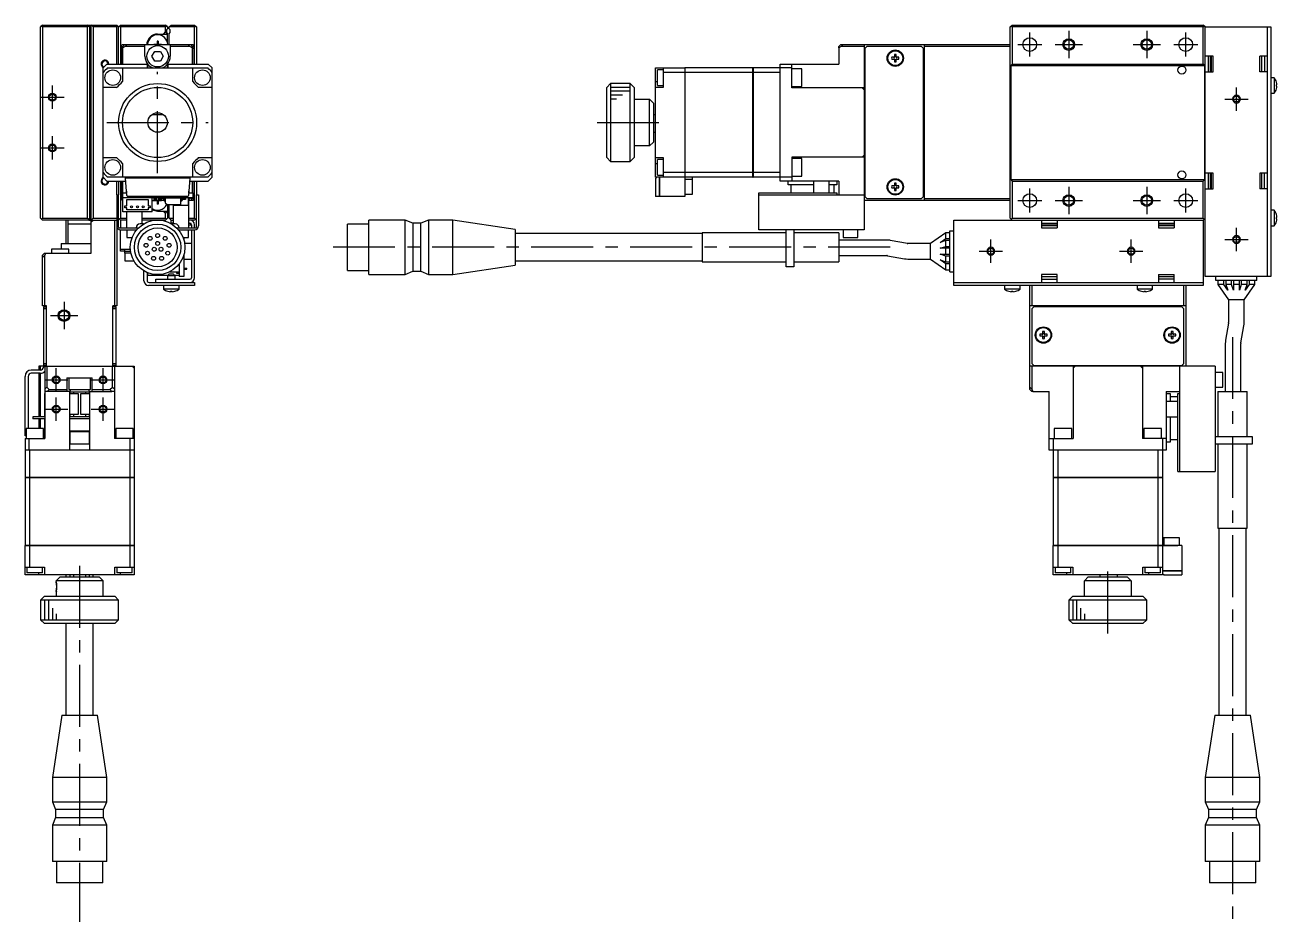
# Model space of a CAD drawing. Extents: x -1 to 678, y -8 to 381.
# Drawn here: x 357.1 to 678.2, y 72.8 to 302.8 of the extents above; entities that cross this region are included whole.
import ezdxf

# ---------------------------------------------------------------- set-up
doc = ezdxf.new("R2010")
doc.units = 0
doc.header["$LTSCALE"] = 0.5
doc.linetypes.add('CENTER', pattern=[50.8, 31.75, -6.35, 6.35, -6.35])
for name, color, linetype in [('MSM_CENTER', 1, 'CENTER'), ('MSM_CONTINUOUS', 7, 'CONTINUOUS'), ('MSM_NARROW', 5, 'CONTINUOUS')]:
    doc.layers.add(name, color=color, linetype=linetype)

msp = doc.modelspace()

# ---------------------------------------------------------------- linework, layer by layer
at = {"layer": 'MSM_CENTER'}
for p, q in [((614.82, 294.73), (614.82, 300.93)), ((624.82, 301.33), (624.82, 294.33)), ((644.82, 301.33), (644.82, 294.33)), ((654.82, 294.73), (654.82, 300.93)), ((611.72, 297.83), (617.92, 297.83)), ((621.32, 297.83), (628.32, 297.83)), ((641.32, 297.83), (648.32, 297.83)), ((651.72, 297.83), (657.92, 297.83)), ((391.13, 264.83), (391.13, 290.83)), ((364.13, 281.33), (364.13, 287.33)), ((667.82, 280.83), (667.82, 286.83)), ((361.13, 284.33), (367.13, 284.33)), ((664.82, 283.83), (670.82, 283.83)), ((378.13, 277.83), (404.13, 277.83)), ((503.82, 277.83), (521.82, 277.83)), ((364.13, 268.33), (364.13, 274.33)), ((361.13, 271.33), (367.13, 271.33)), ((614.82, 254.73), (614.82, 260.93)), ((624.82, 261.33), (624.82, 254.33)), ((644.82, 261.33), (644.82, 254.33)), ((654.82, 254.73), (654.82, 260.93)), ((611.72, 257.83), (617.92, 257.83)), ((621.32, 257.83), (628.32, 257.83)), ((641.32, 257.83), (648.32, 257.83)), ((651.72, 257.83), (657.92, 257.83)), ((667.82, 244.83), (667.82, 250.83)), ((604.82, 241.83), (604.82, 247.83)), ((640.82, 241.83), (640.82, 247.83)), ((664.82, 247.83), (670.82, 247.83)), ((579.01, 245.83), (434.01, 245.83)), ((601.82, 244.83), (607.82, 244.83)), ((637.82, 244.83), (643.82, 244.83)), ((367.13, 231.83), (367.13, 224.83)), ((363.63, 228.33), (370.63, 228.33)), ((666.82, 222.83), (666.82, 72.83)), ((365.13, 208.83), (365.13, 214.83)), ((377.13, 208.83), (377.13, 214.83)), ((362.13, 211.83), (368.13, 211.83)), ((374.13, 211.83), (380.13, 211.83)), ((365.13, 201.33), (365.13, 207.33)), ((377.13, 201.33), (377.13, 207.33)), ((362.13, 204.33), (368.13, 204.33)), ((374.13, 204.33), (380.13, 204.33)), ((371.13, 164.15), (371.13, 72.83)), ((634.82, 146.83), (634.82, 164.83))]:
    msp.add_line(p, q, dxfattribs=at)
at = {"layer": 'MSM_CONTINUOUS'}
for p, q in [((361.63, 302.83), (361.13, 302.33)), ((361.13, 253.33), (361.13, 302.33)), ((361.38, 302.58), (361.63, 302.33)), ((361.63, 302.83), (373.13, 302.83)), ((361.63, 302.33), (361.63, 253.33)), ((373.13, 302.33), (361.63, 302.33)), ((373.63, 302.33), (373.13, 302.83)), ((373.13, 302.33), (373.38, 302.58)), ((373.13, 253.33), (373.13, 302.33)), ((373.23, 302.73), (373.43, 302.73)), ((373.33, 302.73), (373.43, 302.83)), ((373.43, 302.83), (380.63, 302.83)), ((373.63, 302.33), (373.63, 253.33)), ((373.73, 301.73), (373.73, 302.43)), ((373.93, 302.83), (373.93, 301.43)), ((374.63, 302.33), (374.13, 302.83)), ((374.13, 244.33), (374.13, 302.83)), ((380.63, 302.33), (374.63, 302.33)), ((374.63, 302.33), (374.63, 253.33)), ((381.13, 302.33), (380.63, 302.83)), ((380.88, 302.58), (380.63, 302.33)), ((380.63, 292.83), (380.63, 302.33)), ((381.13, 302.33), (381.63, 302.83)), ((381.13, 292.83), (381.13, 302.33)), ((381.38, 302.58), (381.63, 302.33)), ((381.63, 302.83), (393.13, 302.83)), ((393.13, 302.33), (381.63, 302.33)), ((381.63, 302.33), (381.63, 292.83)), ((393.63, 302.33), (393.13, 302.83)), ((393.13, 302.33), (393.38, 302.58)), ((393.13, 301.13), (393.13, 302.33)), ((393.63, 302.33), (393.63, 301.89)), ((394.13, 302.33), (394.63, 302.83)), ((394.13, 301.89), (394.13, 302.33)), ((400.63, 302.33), (394.13, 302.33)), ((394.63, 302.83), (400.63, 302.83)), ((400.63, 302.83), (401.13, 302.33)), ((400.63, 302.33), (400.88, 302.58)), ((400.63, 292.83), (400.63, 302.33)), ((401.13, 302.33), (401.13, 292.83)), ((609.82, 302.33), (610.32, 302.83)), ((609.82, 253.33), (609.82, 302.33)), ((610.07, 302.58), (610.32, 302.33)), ((610.32, 302.83), (659.32, 302.83)), ((610.32, 302.33), (610.32, 292.83)), ((659.32, 302.33), (610.32, 302.33)), ((659.82, 302.33), (659.32, 302.83)), ((659.32, 302.33), (659.57, 302.58)), ((659.32, 292.83), (659.32, 302.33)), ((659.82, 238.33), (659.82, 302.33)), ((659.82, 302.33), (676.62, 302.33)), ((675.82, 238.33), (675.82, 302.33)), ((676.62, 302.33), (676.62, 238.33)), ((373.63, 301.43), (373.93, 301.43)), ((391.27, 298.73), (390.98, 298.73)), ((390.98, 298.73), (390.98, 297.93)), ((391.13, 300.53), (393.63, 300.53)), ((391.27, 298.73), (391.27, 297.93)), ((393.13, 301.13), (392.53, 300.53)), ((393.55, 300.53), (393.13, 301.13)), ((393.63, 298.44), (393.63, 300.57)), ((394.13, 297.83), (394.13, 300.57)), ((373.63, 298.33), (373.74, 298.33)), ((373.74, 257.33), (373.74, 298.33)), ((382.13, 297.83), (381.63, 297.33)), ((381.83, 292.83), (381.83, 297.33)), ((381.83, 297.33), (382.23, 297.33)), ((382.23, 296.83), (381.83, 296.83)), ((382.13, 297.83), (400.13, 297.83)), ((382.23, 297.33), (382.73, 297.83)), ((382.84, 297.33), (382.23, 297.02)), ((382.23, 292.83), (382.23, 297.33)), ((382.63, 297.73), (382.63, 297.83)), ((383.34, 297.83), (382.84, 297.33)), ((387.88, 297.33), (382.84, 297.33)), ((387.88, 294.83), (387.88, 297.83)), ((389.68, 294.83), (390.41, 296.08)), ((390.13, 297.83), (390.13, 297.87)), ((390.92, 297.87), (390.13, 297.87)), ((390.41, 296.08), (391.85, 296.08)), ((390.66, 297.87), (390.66, 297.83)), ((391.27, 298.2), (390.98, 298.2)), ((392.13, 297.87), (391.33, 297.87)), ((391.6, 297.87), (391.59, 297.83)), ((391.85, 296.08), (392.57, 294.83)), ((392.13, 297.83), (392.13, 297.87)), ((394.38, 297.83), (394.38, 294.83)), ((399.41, 297.33), (394.38, 297.33)), ((399.41, 297.33), (398.91, 297.83)), ((400.03, 297.02), (399.41, 297.33)), ((399.53, 297.83), (400.03, 297.33)), ((399.63, 297.73), (399.63, 297.83)), ((400.03, 297.33), (400.43, 297.33)), ((400.03, 297.33), (400.03, 292.83)), ((400.43, 296.83), (400.03, 296.83)), ((400.63, 297.33), (400.13, 297.83)), ((400.43, 297.33), (400.43, 292.83)), ((565.82, 297.33), (566.32, 297.83)), ((566.43, 297.33), (565.82, 297.02)), ((565.82, 297.02), (565.82, 297.33)), ((565.82, 297.02), (565.82, 292.83)), ((566.32, 297.83), (609.82, 297.83)), ((566.93, 297.83), (566.43, 297.33)), ((572.32, 297.33), (566.43, 297.33)), ((572.32, 297.83), (572.32, 250.33)), ((573.02, 297.33), (572.52, 296.83)), ((572.52, 296.83), (572.52, 258.83)), ((587.02, 297.33), (573.02, 297.33)), ((587.52, 296.83), (587.02, 297.33)), ((587.52, 258.83), (587.52, 296.83)), ((587.82, 257.83), (587.82, 297.83)), ((609.82, 297.33), (587.82, 297.33)), ((378.13, 292.83), (377.13, 291.83)), ((378.13, 292.83), (388.53, 292.83)), ((388.53, 291.83), (388.53, 292.83)), ((388.64, 291.83), (388.64, 292.74)), ((390.41, 293.58), (389.68, 294.83)), ((391.85, 293.58), (390.41, 293.58)), ((392.57, 294.83), (391.85, 293.58)), ((393.62, 292.74), (393.62, 291.83)), ((393.73, 292.83), (404.13, 292.83)), ((393.73, 292.83), (393.73, 291.83)), ((405.13, 291.83), (404.13, 292.83)), ((550.82, 262.83), (550.82, 292.83)), ((550.82, 292.83), (565.82, 292.83)), ((553.82, 286.73), (553.82, 292.83)), ((580.08, 294.57), (579.4, 294.57)), ((579.4, 294.09), (580.08, 294.09)), ((580.08, 295.25), (580.08, 294.57)), ((580.08, 294.09), (580.08, 293.41)), ((580.56, 294.57), (580.56, 295.25)), ((581.24, 294.57), (580.56, 294.57)), ((580.56, 294.09), (581.24, 294.09)), ((580.56, 293.41), (580.56, 294.09)), ((610.32, 292.83), (609.97, 292.48)), ((609.97, 292.48), (609.97, 263.18)), ((609.97, 292.48), (659.67, 292.48)), ((610.32, 292.83), (659.32, 292.83)), ((659.67, 292.48), (659.32, 292.83)), ((659.67, 263.18), (659.67, 292.48)), ((661.82, 294.83), (659.82, 294.83)), ((660.62, 290.83), (660.62, 294.83)), ((661.12, 294.83), (661.12, 290.83)), ((661.32, 294.83), (661.32, 290.83)), ((661.82, 290.83), (661.82, 294.83)), ((673.82, 290.83), (673.82, 294.83)), ((675.82, 294.83), (673.82, 294.83)), ((674.32, 290.83), (674.32, 294.83)), ((675.02, 294.83), (675.02, 290.83)), ((377.13, 263.83), (377.13, 291.83)), ((378.28, 291.83), (403.97, 291.83)), ((382.13, 291.83), (382.13, 288.33)), ((400.13, 288.33), (400.13, 291.83)), ((405.13, 263.83), (405.13, 291.83)), ((518.82, 263.83), (518.82, 291.83)), ((518.82, 291.83), (526.32, 291.83)), ((520.82, 291.33), (519.32, 291.33)), ((519.32, 287.33), (519.32, 291.33)), ((520.82, 291.83), (520.82, 286.83)), ((526.32, 290.67), (520.82, 290.67)), ((526.32, 291.83), (526.32, 258.83)), ((526.32, 291.82), (526.33, 291.82)), ((526.32, 290.67), (526.33, 290.67)), ((543.82, 291.83), (526.33, 291.83)), ((526.33, 291.83), (526.33, 259.83)), ((543.82, 290.67), (526.33, 290.67)), ((543.82, 263.83), (543.82, 291.83)), ((543.82, 291.82), (543.83, 291.82)), ((543.82, 290.67), (543.83, 290.67)), ((543.83, 291.83), (543.83, 263.83)), ((553.82, 291.83), (543.83, 291.83)), ((550.82, 290.67), (543.83, 290.67)), ((556.32, 291.58), (553.82, 291.58)), ((556.32, 287.08), (556.32, 291.58)), ((572.52, 292.08), (572.32, 292.08)), ((587.82, 292.08), (587.52, 292.08)), ((587.82, 291.58), (587.52, 291.58)), ((659.82, 290.83), (661.82, 290.83)), ((675.82, 290.83), (673.82, 290.83)), ((677.52, 289.33), (676.62, 289.33)), ((677.52, 289.33), (677.52, 285.33)), ((380.63, 286.83), (377.13, 286.83)), ((405.13, 286.83), (401.63, 286.83)), ((507.32, 287.83), (506.32, 286.83)), ((506.32, 268.83), (506.32, 286.83)), ((507.32, 287.83), (507.32, 267.83)), ((512.32, 287.83), (507.32, 287.83)), ((512.32, 267.83), (512.32, 287.83)), ((513.32, 286.83), (512.32, 287.83)), ((513.32, 286.83), (513.32, 268.83)), ((518.82, 288.33), (519.32, 288.33)), ((520.82, 286.83), (518.82, 286.83)), ((519.32, 287.33), (520.82, 287.33)), ((553.82, 287.08), (556.32, 287.08)), ((572.32, 286.73), (553.82, 286.73)), ((571.82, 286.73), (572.32, 286.23)), ((572.52, 287.83), (572.32, 287.83)), ((572.52, 286.83), (572.32, 286.83)), ((587.52, 286.08), (587.82, 286.08)), ((678.09, 288.21), (678.09, 288.22)), ((678.09, 287.51), (678.21, 287.51)), ((678.09, 287.15), (678.09, 287.51)), ((678.21, 287.15), (678.09, 287.15)), ((678.09, 286.44), (678.09, 286.44)), ((513.32, 283.83), (517.32, 283.83)), ((517.32, 271.83), (517.32, 283.83)), ((518.32, 282.83), (517.32, 283.83)), ((518.32, 282.83), (518.32, 272.83)), ((572.52, 285.33), (572.32, 285.33)), ((587.62, 282.83), (587.52, 282.83)), ((587.62, 272.83), (587.62, 282.83)), ((587.82, 282.63), (587.62, 282.83)), ((676.62, 285.33), (677.52, 285.33)), ((392.63, 279.83), (389.63, 279.83)), ((518.82, 279.83), (518.32, 279.83)), ((518.32, 275.33), (518.82, 275.33)), ((587.62, 272.83), (587.82, 273.03)), ((517.32, 271.83), (513.32, 271.83)), ((517.32, 271.83), (518.32, 272.83)), ((572.32, 270.33), (572.52, 270.33)), ((587.52, 272.83), (587.62, 272.83)), ((377.13, 268.83), (380.63, 268.83)), ((382.13, 267.33), (382.13, 263.83)), ((400.13, 263.83), (400.13, 267.33)), ((401.63, 268.83), (405.13, 268.83)), ((506.32, 268.83), (507.32, 267.83)), ((507.32, 267.83), (512.32, 267.83)), ((512.32, 267.83), (513.32, 268.83)), ((518.82, 268.83), (520.82, 268.83)), ((518.82, 267.33), (519.32, 267.33)), ((520.82, 268.33), (519.32, 268.33)), ((519.32, 264.33), (519.32, 268.33)), ((520.82, 268.83), (520.82, 263.83)), ((553.82, 268.93), (553.82, 262.83)), ((572.32, 268.93), (553.82, 268.93)), ((556.32, 268.58), (553.82, 268.58)), ((556.32, 264.08), (556.32, 268.58)), ((572.32, 269.43), (571.82, 268.93)), ((572.52, 268.83), (572.32, 268.83)), ((572.32, 267.83), (572.52, 267.83)), ((587.82, 269.58), (587.52, 269.58)), ((377.13, 263.83), (378.13, 262.83)), ((403.97, 263.83), (378.28, 263.83)), ((382.9, 263.53), (382.88, 263.83)), ((383.21, 259.11), (382.9, 263.53)), ((399.36, 263.53), (382.9, 263.53)), ((399.36, 263.53), (399.05, 259.11)), ((399.38, 263.83), (399.36, 263.53)), ((404.13, 262.83), (405.13, 263.83)), ((526.32, 263.83), (518.82, 263.83)), ((519.02, 263.53), (518.82, 263.53)), ((518.82, 263.53), (518.82, 258.83)), ((519.02, 263.83), (519.02, 263.53)), ((519.32, 264.33), (520.82, 264.33)), ((519.82, 258.83), (519.82, 263.83)), ((519.83, 263.83), (519.83, 258.83)), ((526.32, 264.98), (520.82, 264.98)), ((526.32, 264.99), (526.33, 264.99)), ((526.32, 263.84), (526.33, 263.84)), ((543.82, 264.98), (526.33, 264.98)), ((543.82, 263.83), (526.33, 263.83)), ((526.33, 263.33), (528.32, 263.33)), ((528.32, 259.43), (528.32, 263.83)), ((543.82, 264.99), (543.83, 264.99)), ((543.82, 263.84), (543.83, 263.84)), ((550.82, 264.98), (543.83, 264.98)), ((553.82, 263.83), (543.83, 263.83)), ((553.82, 264.08), (556.32, 264.08)), ((572.32, 263.58), (572.52, 263.58)), ((587.52, 264.08), (587.82, 264.08)), ((587.52, 263.58), (587.82, 263.58)), ((661.82, 264.83), (659.82, 264.83)), ((660.62, 260.83), (660.62, 264.83)), ((661.12, 264.83), (661.12, 260.83)), ((661.32, 264.83), (661.32, 260.83)), ((661.82, 260.83), (661.82, 264.83)), ((675.82, 264.83), (673.82, 264.83)), ((673.82, 264.83), (673.82, 260.83)), ((674.32, 260.83), (674.32, 264.83)), ((675.02, 260.83), (675.02, 264.83)), ((378.13, 262.83), (382.95, 262.83)), ((380.63, 259.33), (380.63, 262.83)), ((381.13, 262.83), (381.13, 259.33)), ((381.63, 262.83), (381.63, 253.33)), ((381.83, 258.33), (381.83, 262.83)), ((382.23, 259.83), (382.23, 262.83)), ((383.13, 260.25), (383.13, 259.83)), ((399.13, 259.83), (399.13, 260.25)), ((399.31, 262.83), (404.13, 262.83)), ((400.03, 262.83), (400.03, 259.83)), ((400.43, 262.83), (400.43, 258.33)), ((400.63, 253.33), (400.63, 262.83)), ((401.13, 262.83), (401.13, 259.33)), ((565.82, 262.83), (550.82, 262.83)), ((552.82, 261.83), (552.82, 262.83)), ((559.32, 261.83), (552.82, 261.83)), ((553.57, 261.83), (553.57, 259.83)), ((559.32, 262.83), (559.32, 259.83)), ((563.32, 259.83), (563.32, 262.83)), ((565.32, 261.83), (563.32, 261.83)), ((564.57, 261.83), (564.57, 259.83)), ((565.32, 262.83), (565.32, 261.83)), ((565.82, 262.83), (565.82, 259.33)), ((580.08, 261.57), (579.4, 261.57)), ((579.4, 261.09), (580.08, 261.09)), ((580.08, 262.25), (580.08, 261.57)), ((580.08, 261.09), (580.08, 260.41)), ((580.56, 261.57), (580.56, 262.25)), ((581.24, 261.57), (580.56, 261.57)), ((580.56, 260.41), (580.56, 261.09)), ((580.56, 261.09), (581.24, 261.09)), ((609.97, 263.18), (610.32, 262.83)), ((609.97, 263.18), (659.67, 263.18)), ((610.32, 262.83), (610.32, 253.33)), ((610.32, 262.83), (659.32, 262.83)), ((659.32, 262.83), (659.67, 263.18)), ((659.32, 253.33), (659.32, 262.83)), ((659.82, 260.83), (661.82, 260.83)), ((675.82, 260.83), (673.82, 260.83)), ((373.63, 257.33), (373.74, 257.33)), ((380.63, 259.33), (380.63, 251.33)), ((380.63, 259.33), (381.13, 259.33)), ((381.13, 251.03), (381.13, 259.33)), ((381.63, 258.33), (382.13, 257.83)), ((381.83, 258.83), (382.13, 258.83)), ((382.2, 258.33), (381.83, 258.33)), ((382.13, 259.83), (382.13, 258.63)), ((382.13, 259.83), (383.16, 259.83)), ((382.13, 258.63), (400.13, 258.63)), ((382.13, 257.83), (382.2, 257.83)), ((382.2, 254.93), (382.2, 258.63)), ((383.2, 258.13), (388.7, 258.13)), ((383.2, 256.48), (383.2, 258.13)), ((398.75, 258.83), (383.51, 258.83)), ((388.7, 258.13), (388.7, 256.48)), ((389.7, 254.93), (389.7, 258.63)), ((389.7, 257.83), (390.13, 257.83)), ((390.13, 258.63), (390.13, 257.83)), ((390.88, 258.2), (390.13, 258.2)), ((390.88, 258.08), (390.13, 258.08)), ((392.72, 257.83), (390.13, 257.83)), ((390.13, 257.78), (390.13, 257.83)), ((390.92, 257.78), (390.13, 257.78)), ((390.66, 257.83), (390.66, 257.78)), ((390.88, 258.63), (390.88, 257.83)), ((390.98, 257.72), (390.98, 256.93)), ((390.98, 257.46), (391.27, 257.46)), ((391.27, 256.93), (390.98, 256.93)), ((391.27, 257.72), (391.27, 256.93)), ((392.13, 257.78), (391.33, 257.78)), ((391.38, 258.63), (391.38, 257.83)), ((392.13, 258.2), (391.38, 258.2)), ((392.13, 258.08), (391.38, 258.08)), ((391.59, 257.83), (391.6, 257.78)), ((392.08, 258.4), (392.08, 258.63)), ((392.08, 258.4), (392.59, 258.4)), ((392.13, 258.4), (392.13, 257.83)), ((392.13, 257.78), (392.13, 257.83)), ((392.33, 258.4), (392.33, 258.63)), ((392.4, 258.4), (392.4, 258.63)), ((392.63, 258.63), (392.63, 258.63)), ((392.63, 258.39), (392.63, 257.83)), ((392.69, 258.2), (392.63, 258.2)), ((392.69, 258.08), (392.63, 258.08)), ((392.69, 258.3), (392.69, 257.97)), ((392.92, 257.97), (392.92, 258.3)), ((393.13, 258.2), (392.92, 258.2)), ((393.13, 258.08), (392.92, 258.08)), ((393.02, 257.87), (393.13, 257.87)), ((393.02, 257.64), (393.13, 257.64)), ((393.13, 257.17), (393.13, 258.43)), ((393.48, 256.78), (393.16, 257.1)), ((393.23, 258.53), (396.93, 258.53)), ((393.81, 258.63), (393.81, 258.53)), ((394.38, 258.63), (394.38, 258.53)), ((395.23, 258.63), (395.23, 258.53)), ((395.35, 258.63), (395.35, 258.53)), ((397.03, 258.43), (397.03, 256.85)), ((397.24, 258.08), (397.03, 258.08)), ((397.03, 257.87), (397.14, 257.87)), ((397.03, 257.64), (397.14, 257.64)), ((397.24, 257.97), (397.24, 258.3)), ((397.35, 258.63), (397.35, 258.54)), ((397.47, 258.3), (397.47, 257.97)), ((398.3, 258.08), (397.47, 258.08)), ((397.57, 258.4), (398.08, 258.4)), ((397.76, 258.63), (397.76, 258.4)), ((397.83, 258.63), (397.83, 258.4)), ((398.08, 258.63), (398.08, 258.4)), ((398.3, 258.63), (398.3, 258.08)), ((399.03, 256.63), (399.03, 258.63)), ((399.03, 258.33), (399.41, 258.33)), ((399.03, 257.94), (399.41, 258.33)), ((400.13, 257.83), (399.03, 257.83)), ((399.1, 259.83), (400.13, 259.83)), ((399.13, 250.83), (399.13, 257.83)), ((399.41, 258.33), (400.01, 258.63)), ((400.03, 258.33), (399.53, 257.83)), ((399.63, 257.83), (399.63, 257.93)), ((400.03, 258.63), (400.03, 258.33)), ((400.43, 258.33), (400.03, 258.33)), ((400.13, 259.83), (400.13, 258.63)), ((400.13, 258.83), (400.43, 258.83)), ((400.13, 257.83), (400.63, 258.33)), ((401.13, 259.33), (401.63, 259.33)), ((401.13, 251.03), (401.13, 259.33)), ((401.63, 259.33), (401.63, 251.33)), ((519.82, 258.83), (518.82, 258.83)), ((519.82, 258.84), (519.83, 258.84)), ((526.32, 258.83), (519.83, 258.83)), ((526.33, 259.83), (526.32, 259.83)), ((526.32, 259.43), (528.32, 259.43)), ((545.32, 250.33), (545.32, 259.83)), ((545.32, 259.83), (565.32, 259.83)), ((545.32, 259.33), (572.32, 259.33)), ((565.32, 259.83), (565.32, 259.33)), ((609.82, 257.83), (572.32, 257.83)), ((572.52, 258.83), (573.02, 258.33)), ((573.02, 258.33), (587.02, 258.33)), ((587.02, 258.33), (587.52, 258.83)), ((587.82, 258.33), (609.82, 258.33)), ((373.63, 254.23), (373.93, 254.23)), ((373.73, 253.23), (373.73, 253.93)), ((373.93, 252.83), (373.93, 254.23)), ((389.7, 254.93), (382.2, 254.93)), ((382.7, 256.48), (383.2, 256.48)), ((382.7, 255.98), (382.7, 256.48)), ((383.2, 255.98), (382.7, 255.98)), ((383.13, 254.93), (383.13, 250.83)), ((383.2, 255.43), (383.2, 255.98)), ((388.7, 255.43), (383.2, 255.43)), ((387.13, 251.83), (387.13, 254.93)), ((388.7, 256.48), (389.2, 256.48)), ((388.7, 255.98), (388.7, 255.43)), ((389.2, 255.98), (388.7, 255.98)), ((389.2, 256.48), (389.2, 255.98)), ((391.13, 255.13), (393.63, 255.13)), ((392.53, 255.13), (393.13, 254.53)), ((393.13, 254.53), (393.55, 255.13)), ((393.13, 253.33), (393.13, 254.53)), ((396.93, 256.75), (393.55, 256.75)), ((393.63, 256.75), (393.63, 253.33)), ((394.13, 253.33), (394.13, 256.75)), ((395.13, 256.75), (395.13, 251.83)), ((395.23, 256.75), (395.23, 256.63)), ((395.23, 256.63), (399.03, 256.63)), ((677.52, 255.33), (676.62, 255.33)), ((677.52, 255.33), (677.52, 251.33)), ((678.09, 254.21), (678.09, 254.22)), ((361.13, 253.33), (361.63, 252.83)), ((361.63, 253.33), (361.38, 253.08)), ((361.63, 253.33), (373.13, 253.33)), ((373.13, 252.83), (361.63, 252.83)), ((367.63, 252.83), (367.63, 246.83)), ((368.13, 252.83), (368.13, 246.83)), ((368.13, 251.83), (374.13, 251.83)), ((373.38, 253.08), (373.13, 253.33)), ((373.13, 252.83), (373.63, 253.33)), ((373.43, 252.93), (373.23, 252.93)), ((373.43, 252.83), (373.33, 252.93)), ((373.43, 252.83), (380.63, 252.83)), ((374.13, 252.83), (374.63, 253.33)), ((374.13, 252.33), (374.63, 252.83)), ((374.63, 253.33), (380.63, 253.33)), ((380.13, 230.83), (380.13, 252.83)), ((380.63, 251.33), (380.63, 230.83)), ((381.63, 252.83), (381.13, 253.33)), ((381.33, 250.83), (386.23, 250.83)), ((381.63, 253.33), (381.38, 253.08)), ((381.63, 253.33), (383.13, 253.33)), ((381.63, 252.83), (381.63, 250.83)), ((383.13, 252.83), (381.63, 252.83)), ((387.52, 251.83), (386.63, 251.83)), ((387.13, 253.33), (393.13, 253.33)), ((393.13, 252.83), (387.13, 252.83)), ((393.38, 253.08), (393.13, 253.33)), ((393.13, 252.83), (393.63, 253.33)), ((394.13, 253.33), (395.13, 253.33)), ((394.63, 252.83), (394.13, 253.33)), ((394.63, 252.03), (394.63, 252.83)), ((394.63, 252.83), (395.13, 252.83)), ((395.13, 252.03), (394.63, 252.03)), ((395.63, 251.83), (394.73, 251.83)), ((396.03, 250.83), (400.93, 250.83)), ((399.13, 253.33), (400.63, 253.33)), ((400.63, 252.83), (399.13, 252.83)), ((399.13, 252.03), (399.43, 252.03)), ((399.63, 251.53), (399.13, 251.53)), ((399.63, 251.53), (399.63, 251.97)), ((399.83, 251.63), (399.83, 250.83)), ((400.88, 253.08), (400.63, 253.33)), ((401.13, 253.33), (400.63, 252.83)), ((400.63, 250.83), (400.63, 251.63)), ((439.82, 239.88), (439.82, 251.78)), ((445.32, 251.78), (439.82, 251.78)), ((445.32, 238.83), (445.32, 252.83)), ((454.62, 252.83), (445.32, 252.83)), ((454.62, 238.83), (454.62, 252.83)), ((456.62, 251.98), (454.62, 252.83)), ((456.62, 251.98), (456.62, 239.68)), ((458.62, 251.98), (456.62, 251.98)), ((460.62, 252.83), (458.62, 251.98)), ((458.62, 239.68), (458.62, 251.98)), ((460.62, 252.83), (460.62, 238.83)), ((466.82, 252.83), (460.62, 252.83)), ((466.82, 238.83), (466.82, 252.83)), ((482.82, 250.4), (466.82, 252.83)), ((595.32, 236.03), (595.32, 252.83)), ((595.32, 252.83), (659.32, 252.83)), ((610.32, 252.83), (609.82, 253.33)), ((610.32, 253.33), (610.07, 253.08)), ((610.32, 253.33), (659.32, 253.33)), ((617.82, 252.83), (617.82, 250.83)), ((617.82, 252.03), (621.82, 252.03)), ((621.82, 251.53), (617.82, 251.53)), ((621.82, 251.33), (617.82, 251.33)), ((617.82, 250.83), (621.82, 250.83)), ((621.82, 252.83), (621.82, 250.83)), ((647.82, 252.83), (647.82, 250.83)), ((647.82, 252.03), (651.82, 252.03)), ((651.82, 251.53), (647.82, 251.53)), ((651.82, 251.33), (647.82, 251.33)), ((647.82, 250.83), (651.82, 250.83)), ((651.82, 252.83), (651.82, 250.83)), ((659.57, 253.08), (659.32, 253.33)), ((659.32, 252.83), (659.82, 253.33)), ((659.32, 252.83), (659.32, 236.03)), ((676.62, 251.33), (677.52, 251.33)), ((678.09, 253.51), (678.21, 253.51)), ((678.09, 253.15), (678.09, 253.51)), ((678.21, 253.15), (678.09, 253.15)), ((678.09, 252.44), (678.09, 252.44)), ((381.63, 244.83), (381.63, 250.33)), ((381.63, 250.33), (385.77, 250.33)), ((383.23, 250.33), (383.23, 248.33)), ((383.23, 248.33), (384.59, 248.33)), ((385.63, 250.33), (385.63, 250.16)), ((396.49, 250.33), (400.63, 250.33)), ((396.63, 250.16), (396.63, 250.33)), ((397.67, 248.33), (399.03, 248.33)), ((397.83, 248.33), (397.83, 247.86)), ((399.03, 248.33), (399.03, 250.33)), ((399.83, 250.33), (399.83, 238.03)), ((400.63, 238.03), (400.63, 250.33)), ((482.82, 250.4), (482.82, 241.26)), ((530.82, 249.33), (482.82, 249.33)), ((530.82, 249.58), (530.82, 242.08)), ((552.32, 249.58), (530.82, 249.58)), ((572.32, 250.33), (545.32, 250.33)), ((552.32, 240.83), (552.32, 250.33)), ((554.32, 250.33), (554.32, 240.83)), ((565.82, 249.58), (554.32, 249.58)), ((565.82, 249.58), (565.82, 242.08)), ((578.13, 247.7), (565.82, 247.7)), ((566.92, 250.33), (566.92, 248.33)), ((566.92, 248.33), (570.72, 248.33)), ((570.72, 248.33), (570.72, 250.33)), ((583.41, 246.84), (579, 247.62)), ((593.32, 249.58), (589.32, 246.83)), ((591.86, 247.08), (593.32, 248.08)), ((593.32, 247.58), (591.86, 247.08)), ((593.32, 248.08), (593.32, 249.58)), ((594.32, 249.58), (593.32, 249.58)), ((593.32, 248.08), (594.32, 248.08)), ((593.32, 246.08), (593.32, 247.58)), ((594.32, 247.58), (593.32, 247.58)), ((594.32, 239.58), (594.32, 250.08)), ((594.32, 250.08), (595.32, 250.08)), ((361.63, 243.83), (362.13, 244.33)), ((362.43, 244.33), (362.13, 243.72)), ((362.13, 244.33), (374.13, 244.33)), ((368.38, 245.33), (363.88, 245.33)), ((363.88, 245.33), (363.88, 244.33)), ((366.38, 246.83), (374.13, 246.83)), ((366.38, 246.83), (366.38, 245.33)), ((368.38, 244.33), (368.38, 245.33)), ((381.63, 245.33), (384.15, 245.33)), ((382.63, 244.83), (381.63, 244.83)), ((382.63, 245.33), (382.63, 244.33)), ((382.63, 244.83), (384.2, 244.83)), ((384.29, 244.33), (382.63, 244.33)), ((382.73, 244.33), (382.73, 242.33)), ((399.83, 246.83), (398.06, 246.83)), ((589.32, 246.83), (583.58, 246.83)), ((589.32, 242.83), (589.32, 246.83)), ((591.86, 245.58), (593.32, 246.08)), ((594.32, 245.58), (591.86, 245.58)), ((591.86, 244.08), (594.32, 244.08)), ((593.32, 243.58), (591.86, 244.08)), ((593.32, 246.08), (594.32, 246.08)), ((593.32, 244.08), (593.32, 245.58)), ((361.63, 230.83), (361.63, 243.83)), ((362.13, 243.72), (361.63, 243.22)), ((362.13, 243.72), (362.13, 230.83)), ((382.73, 242.33), (385.07, 242.33)), ((396.63, 241.5), (396.63, 238.33)), ((397.83, 243.8), (397.83, 238.33)), ((397.83, 242.83), (399.83, 242.83)), ((466.82, 238.83), (482.82, 241.26)), ((482.82, 242.33), (530.82, 242.33)), ((530.82, 242.08), (552.32, 242.08)), ((554.32, 240.83), (552.32, 240.83)), ((554.32, 242.08), (565.82, 242.08)), ((565.82, 243.7), (578.13, 243.7)), ((578.31, 243.68), (582.71, 242.9)), ((583.58, 242.83), (589.32, 242.83)), ((589.32, 242.83), (593.32, 240.08)), ((591.86, 242.58), (593.32, 242.08)), ((593.32, 241.58), (591.86, 242.58)), ((593.32, 242.08), (593.32, 243.58)), ((594.32, 243.58), (593.32, 243.58)), ((593.32, 242.08), (594.32, 242.08)), ((593.32, 240.08), (593.32, 241.58)), ((594.32, 241.58), (593.32, 241.58)), ((387.63, 237.23), (387.63, 239.77)), ((388.43, 239.37), (388.43, 237.33)), ((388.63, 238.58), (388.63, 239.29)), ((393.68, 238.58), (388.63, 238.58)), ((390.63, 236.83), (390.63, 237.63)), ((390.63, 237.63), (399.43, 237.63)), ((394.13, 239.03), (393.63, 238.53)), ((395.63, 238.53), (393.63, 238.53)), ((393.63, 238.53), (393.63, 237.63)), ((394.13, 239.03), (395.13, 239.03)), ((394.28, 239.58), (396.63, 239.58)), ((395.63, 238.53), (395.13, 239.03)), ((396.63, 238.58), (395.58, 238.58)), ((395.63, 237.63), (395.63, 238.53)), ((396.08, 239.12), (396.08, 239.58)), ((396.63, 239.12), (396.08, 239.12)), ((397.83, 238.33), (396.63, 238.33)), ((397.83, 240.45), (398.63, 240.45)), ((397.83, 240.2), (398.63, 240.2)), ((398.63, 240.2), (398.63, 240.45)), ((439.82, 239.88), (445.32, 239.88)), ((445.32, 238.83), (454.62, 238.83)), ((454.62, 238.83), (456.62, 239.68)), ((456.62, 239.68), (458.62, 239.68)), ((458.62, 239.68), (460.62, 238.83)), ((460.62, 238.83), (466.82, 238.83)), ((593.32, 240.08), (594.32, 240.08)), ((594.32, 239.58), (595.32, 239.58)), ((617.82, 238.83), (617.82, 236.83)), ((621.82, 238.83), (617.82, 238.83)), ((617.82, 238.33), (621.82, 238.33)), ((617.82, 237.63), (621.82, 237.63)), ((621.82, 236.83), (621.82, 238.83)), ((647.82, 238.83), (651.82, 238.83)), ((647.82, 238.83), (647.82, 236.83)), ((647.82, 238.33), (651.82, 238.33)), ((651.82, 237.63), (647.82, 237.63)), ((651.82, 236.83), (651.82, 238.83)), ((676.62, 238.33), (659.82, 238.33)), ((662.57, 237.33), (662.57, 238.33)), ((673.07, 237.33), (673.07, 238.33)), ((400.63, 236.03), (388.83, 236.03)), ((388.93, 236.83), (400.63, 236.83)), ((392.63, 236.03), (392.63, 235.13)), ((396.63, 235.13), (392.63, 235.13)), ((393.74, 234.55), (393.74, 234.56)), ((394.45, 234.56), (394.81, 234.56)), ((394.45, 234.44), (394.45, 234.56)), ((394.81, 234.56), (394.81, 234.44)), ((395.51, 234.56), (395.52, 234.55)), ((396.63, 235.13), (396.63, 236.03)), ((400.63, 236.83), (400.63, 236.03)), ((595.32, 236.83), (659.32, 236.83)), ((659.32, 236.03), (595.32, 236.03)), ((608.32, 236.03), (608.32, 235.13)), ((612.32, 235.13), (608.32, 235.13)), ((609.43, 234.55), (609.43, 234.56)), ((610.14, 234.56), (610.5, 234.56)), ((610.14, 234.44), (610.14, 234.56)), ((610.5, 234.56), (610.5, 234.44)), ((611.21, 234.56), (611.21, 234.55)), ((612.32, 235.13), (612.32, 236.03)), ((614.82, 209.33), (614.82, 236.03)), ((615.32, 236.03), (615.32, 230.83)), ((642.32, 236.03), (642.32, 235.13)), ((646.32, 235.13), (642.32, 235.13)), ((643.43, 234.55), (643.43, 234.56)), ((644.14, 234.56), (644.5, 234.56)), ((644.14, 234.44), (644.14, 234.56)), ((644.5, 234.56), (644.5, 234.44)), ((645.21, 234.56), (645.21, 234.55)), ((646.32, 235.13), (646.32, 236.03)), ((654.32, 230.83), (654.32, 236.03)), ((654.82, 236.03), (654.82, 215.33)), ((673.07, 237.33), (662.57, 237.33)), ((663.07, 237.33), (663.07, 236.33)), ((664.57, 236.33), (663.07, 236.33)), ((663.07, 236.33), (665.82, 232.33)), ((664.57, 236.33), (664.57, 237.33)), ((665.57, 234.87), (664.57, 236.33)), ((665.07, 237.33), (665.07, 236.33)), ((666.57, 236.33), (665.07, 236.33)), ((665.07, 236.33), (665.57, 234.87)), ((666.57, 236.33), (666.57, 237.33)), ((667.07, 234.87), (666.57, 236.33)), ((667.07, 237.33), (667.07, 234.87)), ((668.57, 236.33), (667.07, 236.33)), ((668.57, 234.87), (668.57, 237.33)), ((669.07, 236.33), (668.57, 234.87)), ((669.07, 237.33), (669.07, 236.33)), ((670.57, 236.33), (669.07, 236.33)), ((669.82, 232.33), (672.57, 236.33)), ((670.07, 234.87), (670.57, 236.33)), ((671.07, 236.33), (670.07, 234.87)), ((670.57, 236.33), (670.57, 237.33)), ((671.07, 237.33), (671.07, 236.33)), ((672.57, 236.33), (671.07, 236.33)), ((672.57, 236.33), (672.57, 237.33)), ((669.82, 232.33), (665.82, 232.33)), ((665.82, 232.33), (665.82, 226.59)), ((669.82, 226.59), (669.82, 232.33)), ((362.63, 230.83), (361.63, 230.83)), ((361.83, 230.53), (362.63, 230.53)), ((361.83, 230.53), (361.83, 215.13)), ((362.63, 230.03), (361.83, 230.03)), ((362.63, 215.33), (362.63, 230.83)), ((380.63, 230.83), (379.63, 230.83)), ((379.63, 215.33), (379.63, 230.83)), ((379.63, 230.53), (380.43, 230.53)), ((380.43, 230.03), (379.63, 230.03)), ((380.43, 230.53), (380.43, 215.53)), ((654.82, 230.83), (614.82, 230.83)), ((615.82, 230.53), (615.32, 230.03)), ((615.32, 230.03), (615.32, 216.03)), ((653.82, 230.53), (615.82, 230.53)), ((620.57, 230.83), (620.57, 230.53)), ((621.07, 230.83), (621.07, 230.53)), ((626.57, 230.53), (626.57, 230.83)), ((630.02, 230.83), (629.82, 230.63)), ((639.82, 230.63), (629.82, 230.63)), ((629.82, 230.63), (629.82, 230.53)), ((639.82, 230.63), (639.62, 230.83)), ((639.82, 230.53), (639.82, 230.63)), ((643.07, 230.83), (643.07, 230.53)), ((648.57, 230.53), (648.57, 230.83)), ((649.07, 230.53), (649.07, 230.83)), ((654.32, 230.03), (653.82, 230.53)), ((654.32, 216.03), (654.32, 230.03)), ((665.8, 226.42), (665.03, 222.01)), ((668.97, 221.32), (669.74, 225.72)), ((618.08, 223.57), (617.4, 223.57)), ((617.4, 223.09), (618.08, 223.09)), ((618.08, 224.25), (618.08, 223.57)), ((618.08, 223.09), (618.08, 222.41)), ((618.56, 223.57), (618.56, 224.25)), ((619.24, 223.57), (618.56, 223.57)), ((618.56, 222.41), (618.56, 223.09)), ((618.56, 223.09), (619.24, 223.09)), ((651.08, 223.57), (650.4, 223.57)), ((650.4, 223.09), (651.08, 223.09)), ((651.08, 224.25), (651.08, 223.57)), ((651.08, 223.09), (651.08, 222.41)), ((651.56, 223.57), (651.56, 224.25)), ((652.24, 223.57), (651.56, 223.57)), ((651.56, 223.09), (652.24, 223.09)), ((651.56, 222.41), (651.56, 223.09)), ((664.95, 221.14), (664.95, 208.83)), ((668.95, 208.83), (668.95, 221.14)), ((360.63, 215.33), (360.63, 214.33)), ((361.83, 215.33), (360.63, 215.33)), ((361.13, 214.33), (361.13, 215.33)), ((361.83, 216.03), (362.63, 216.03)), ((362.63, 215.53), (361.83, 215.53)), ((362.23, 215.33), (362.63, 215.33)), ((362.23, 215.33), (362.23, 196.83)), ((362.63, 215.33), (385.13, 215.33)), ((362.73, 215.33), (362.73, 209.94)), ((379.53, 209.94), (379.53, 215.33)), ((379.63, 216.03), (380.43, 216.03)), ((380.43, 215.53), (379.63, 215.53)), ((380.03, 215.33), (380.03, 208.83)), ((384.63, 215.33), (385.13, 214.83)), ((385.13, 215.33), (385.13, 186.84)), ((662.32, 215.33), (614.82, 215.33)), ((615.32, 216.03), (615.82, 215.53)), ((615.32, 215.33), (615.32, 209.44)), ((615.82, 215.53), (653.82, 215.53)), ((620.57, 215.53), (620.57, 215.33)), ((624.82, 215.53), (624.82, 215.33)), ((625.82, 215.53), (625.82, 215.33)), ((625.92, 215.33), (625.92, 196.83)), ((625.92, 214.83), (626.42, 215.33)), ((627.32, 215.53), (627.32, 215.33)), ((642.32, 215.33), (642.32, 215.53)), ((643.22, 215.33), (643.72, 214.83)), ((643.72, 215.33), (643.72, 196.83)), ((643.82, 215.53), (643.82, 215.33)), ((644.82, 215.33), (644.82, 215.53)), ((649.07, 215.33), (649.07, 215.53)), ((653.32, 188.33), (653.32, 215.33)), ((653.82, 215.53), (654.32, 216.03)), ((662.32, 215.33), (662.32, 188.33)), ((357.13, 197.53), (357.13, 212.73)), ((357.93, 212.73), (357.93, 199.33)), ((361.03, 214.33), (358.73, 214.33)), ((361.03, 213.53), (358.73, 213.53)), ((360.63, 213.53), (360.63, 202.33)), ((361.13, 202.33), (361.13, 213.53)), ((367.88, 212.33), (367.88, 208.83)), ((367.88, 212.33), (374.38, 212.33)), ((368.38, 212.33), (368.38, 209.33)), ((373.88, 209.33), (373.88, 212.33)), ((374.38, 208.83), (374.38, 212.33)), ((664.32, 213.73), (662.32, 213.73)), ((664.32, 209.93), (664.32, 213.73)), ((362.23, 209.44), (362.73, 209.94)), ((362.84, 208.83), (362.23, 208.83)), ((362.73, 209.94), (363.34, 209.33)), ((363.34, 209.33), (362.84, 208.83)), ((368.64, 208.83), (362.84, 208.83)), ((363.34, 209.33), (367.88, 209.33)), ((368.38, 209.33), (373.88, 209.33)), ((368.53, 208.83), (368.53, 193.83)), ((368.53, 208.73), (373.73, 208.73)), ((368.63, 208.73), (368.63, 208.23)), ((368.85, 209.33), (368.64, 208.83)), ((369.63, 208.23), (369.63, 208.73)), ((372.63, 208.73), (372.63, 208.23)), ((373.62, 208.83), (373.41, 209.33)), ((373.62, 208.83), (379.41, 208.83)), ((373.63, 208.23), (373.63, 208.73)), ((373.73, 193.83), (373.73, 208.83)), ((374.38, 209.33), (378.91, 209.33)), ((378.91, 209.33), (379.53, 209.94)), ((379.41, 208.83), (378.91, 209.33)), ((380.03, 208.83), (379.41, 208.83)), ((379.53, 209.94), (380.03, 209.44)), ((380.03, 208.83), (380.03, 196.83)), ((614.82, 209.94), (615.32, 209.44)), ((615.32, 208.83), (614.82, 209.33)), ((615.32, 209.44), (615.62, 208.83)), ((615.62, 208.83), (615.32, 208.83)), ((615.62, 208.83), (619.82, 208.83)), ((619.82, 193.83), (619.82, 208.83)), ((649.82, 208.83), (649.82, 193.83)), ((649.82, 208.83), (653.32, 208.83)), ((662.32, 209.93), (664.32, 209.93)), ((663.07, 208.83), (670.57, 208.83)), ((663.07, 208.83), (663.07, 197.33)), ((670.57, 197.33), (670.57, 208.83)), ((362.13, 208.33), (362.13, 202.33)), ((362.23, 208.33), (362.13, 208.33)), ((368.63, 208.33), (368.53, 208.33)), ((370.88, 208.23), (368.53, 208.23)), ((370.88, 203.03), (370.88, 208.23)), ((371.38, 208.23), (371.38, 203.03)), ((373.73, 208.23), (371.38, 208.23)), ((373.73, 208.33), (373.63, 208.33)), ((649.82, 208.33), (650.82, 208.33)), ((652.82, 206.33), (649.82, 206.33)), ((650.82, 208.33), (650.82, 206.33)), ((650.82, 207.58), (652.82, 207.58)), ((652.82, 188.33), (652.82, 208.33)), ((652.82, 208.33), (653.32, 208.33)), ((362.23, 202.33), (359.13, 202.33)), ((359.13, 202.33), (359.13, 201.83)), ((368.53, 203.03), (370.88, 203.03)), ((373.73, 202.33), (368.53, 202.33)), ((368.63, 203.03), (368.63, 202.33)), ((369.63, 202.33), (369.63, 203.03)), ((371.38, 203.03), (373.73, 203.03)), ((372.63, 203.03), (372.63, 202.33)), ((373.63, 202.33), (373.63, 203.03)), ((649.82, 202.33), (652.82, 202.33)), ((650.82, 202.33), (650.82, 195.83)), ((361.88, 199.33), (357.38, 199.33)), ((357.38, 199.33), (357.38, 196.83)), ((362.23, 201.83), (359.13, 201.83)), ((360.63, 201.83), (360.63, 199.33)), ((361.13, 199.33), (361.13, 201.83)), ((361.88, 196.83), (361.88, 199.33)), ((362.13, 201.83), (362.13, 196.83)), ((373.73, 201.83), (368.53, 201.83)), ((384.88, 199.33), (380.38, 199.33)), ((380.38, 199.33), (380.38, 196.83)), ((384.88, 196.83), (384.88, 199.33)), ((625.57, 199.33), (621.07, 199.33)), ((621.07, 199.33), (621.07, 196.83)), ((625.57, 196.83), (625.57, 199.33)), ((648.57, 199.33), (644.07, 199.33)), ((644.07, 199.33), (644.07, 196.83)), ((648.57, 196.83), (648.57, 199.33)), ((357.13, 198.03), (357.38, 198.03)), ((357.38, 197.53), (357.13, 197.53)), ((357.13, 196.83), (362.23, 196.83)), ((357.13, 196.83), (357.13, 186.84)), ((358.13, 196.83), (358.13, 193.83)), ((368.53, 198.73), (373.73, 198.73)), ((373.73, 198.53), (368.53, 198.53)), ((368.63, 198.53), (368.63, 195.33)), ((373.63, 195.33), (373.63, 198.53)), ((385.13, 196.83), (380.03, 196.83)), ((384.13, 193.83), (384.13, 196.83)), ((619.82, 196.83), (625.92, 196.83)), ((620.82, 196.83), (620.82, 186.84)), ((649.82, 196.83), (643.72, 196.83)), ((648.82, 196.83), (648.82, 186.84)), ((650.82, 196.58), (652.82, 196.58)), ((662.32, 197.33), (671.82, 197.33)), ((671.82, 197.33), (671.82, 195.33)), ((385.13, 193.83), (357.13, 193.83)), ((358.28, 193.83), (358.28, 186.84)), ((373.73, 195.33), (368.53, 195.33)), ((383.97, 193.83), (383.97, 186.84)), ((649.82, 193.83), (619.82, 193.83)), ((621.97, 193.83), (621.97, 186.84)), ((647.66, 193.83), (647.66, 186.84)), ((650.82, 195.83), (649.82, 195.83)), ((671.82, 195.33), (662.32, 195.33)), ((663.07, 195.33), (663.07, 173.83)), ((670.57, 173.83), (670.57, 195.33)), ((357.13, 186.84), (385.13, 186.84)), ((357.13, 186.83), (357.13, 169.34)), ((385.13, 186.83), (357.13, 186.83)), ((357.14, 186.83), (357.14, 186.84)), ((358.28, 186.83), (358.28, 169.34)), ((358.29, 186.83), (358.29, 186.84)), ((383.97, 186.83), (383.97, 186.84)), ((383.97, 186.83), (383.97, 169.34)), ((385.12, 186.83), (385.12, 186.84)), ((385.13, 186.83), (385.13, 169.34)), ((620.82, 186.84), (648.82, 186.84)), ((620.82, 186.83), (620.82, 169.34)), ((648.82, 186.83), (620.82, 186.83)), ((620.83, 186.83), (620.83, 186.84)), ((621.97, 186.83), (621.97, 169.34)), ((621.98, 186.83), (621.98, 186.84)), ((647.66, 186.83), (647.66, 186.84)), ((647.66, 186.83), (647.66, 169.34)), ((648.81, 186.83), (648.81, 186.84)), ((648.82, 186.83), (648.82, 169.34)), ((652.82, 188.33), (662.32, 188.33)), ((663.07, 173.83), (670.57, 173.83)), ((663.32, 173.83), (663.32, 125.83)), ((670.32, 125.83), (670.32, 173.83)), ((653.22, 171.33), (648.82, 171.33)), ((649.32, 169.34), (649.32, 171.33)), ((653.22, 169.33), (653.22, 171.33)), ((357.13, 169.34), (385.13, 169.34)), ((385.13, 169.33), (357.13, 169.33)), ((357.13, 161.83), (357.13, 169.33)), ((357.14, 169.33), (357.14, 169.34)), ((358.28, 169.33), (358.28, 163.83)), ((358.29, 169.33), (358.29, 169.34)), ((383.97, 169.33), (383.97, 169.34)), ((383.97, 169.33), (383.97, 163.83)), ((385.12, 169.33), (385.12, 169.34)), ((385.13, 169.33), (385.13, 161.83)), ((620.82, 169.34), (652.82, 169.34)), ((653.82, 169.33), (620.82, 169.33)), ((620.82, 161.83), (620.82, 169.33)), ((620.83, 169.33), (620.83, 169.34)), ((621.97, 169.33), (621.97, 163.83)), ((621.98, 169.33), (621.98, 169.34)), ((647.66, 169.33), (647.66, 169.34)), ((647.66, 169.33), (647.66, 163.83)), ((648.81, 169.33), (648.81, 169.34)), ((648.82, 169.33), (648.82, 161.83)), ((652.82, 169.34), (652.82, 169.33)), ((653.82, 169.33), (653.82, 162.84)), ((357.13, 163.83), (362.13, 163.83)), ((357.63, 163.83), (357.63, 162.33)), ((361.63, 162.33), (361.63, 163.83)), ((362.13, 163.83), (362.13, 161.83)), ((380.13, 163.83), (385.13, 163.83)), ((380.13, 161.83), (380.13, 163.83)), ((380.63, 163.83), (380.63, 162.33)), ((384.63, 162.33), (384.63, 163.83)), ((620.82, 163.83), (625.82, 163.83)), ((621.32, 163.83), (621.32, 162.33)), ((625.32, 162.33), (625.32, 163.83)), ((625.82, 163.83), (625.82, 161.83)), ((643.82, 163.83), (648.82, 163.83)), ((643.82, 161.83), (643.82, 163.83)), ((644.32, 163.83), (644.32, 162.33)), ((648.32, 162.33), (648.32, 163.83)), ((385.13, 161.83), (357.13, 161.83)), ((361.63, 162.33), (357.63, 162.33)), ((360.63, 161.83), (360.63, 162.33)), ((365.13, 160.33), (366.13, 161.33)), ((366.13, 161.33), (376.13, 161.33)), ((367.63, 161.83), (367.63, 161.33)), ((368.63, 161.83), (368.63, 161.33)), ((369.63, 161.33), (369.63, 161.83)), ((372.63, 161.83), (372.63, 161.33)), ((373.63, 161.33), (373.63, 161.83)), ((374.63, 161.33), (374.63, 161.83)), ((376.13, 161.33), (377.13, 160.33)), ((384.63, 162.33), (380.63, 162.33)), ((381.63, 161.83), (381.63, 162.33)), ((648.82, 161.83), (620.82, 161.83)), ((625.32, 162.33), (621.32, 162.33)), ((624.32, 161.83), (624.32, 162.33)), ((629.82, 161.33), (628.82, 160.33)), ((629.82, 161.33), (639.82, 161.33)), ((632.82, 161.83), (632.82, 161.33)), ((637.32, 161.33), (637.32, 161.83)), ((640.82, 160.33), (639.82, 161.33)), ((648.32, 162.33), (644.32, 162.33)), ((645.32, 161.83), (645.32, 162.33)), ((648.82, 162.84), (653.82, 162.84)), ((653.82, 162.83), (648.82, 162.83)), ((648.82, 162.03), (649.12, 162.03)), ((649.12, 162.03), (649.12, 161.83)), ((649.12, 161.83), (653.82, 161.83)), ((653.81, 162.83), (653.81, 162.84)), ((653.82, 162.83), (653.82, 161.83)), ((377.13, 160.33), (365.13, 160.33)), ((365.13, 160.08), (365.13, 160.08)), ((377.13, 156.33), (377.13, 160.33)), ((640.82, 160.33), (628.82, 160.33)), ((628.82, 156.33), (628.82, 160.33)), ((640.82, 160.33), (640.82, 156.33)), ((362.13, 156.33), (361.13, 155.33)), ((381.13, 155.33), (361.13, 155.33)), ((361.13, 155.33), (361.13, 150.33)), ((362.13, 156.33), (380.13, 156.33)), ((365.13, 157.33), (365.13, 156.33)), ((381.13, 155.33), (380.13, 156.33)), ((381.13, 150.33), (381.13, 155.33)), ((625.82, 156.33), (624.82, 155.33)), ((644.82, 155.33), (624.82, 155.33)), ((624.82, 155.33), (624.82, 150.33)), ((625.82, 156.33), (643.82, 156.33)), ((644.82, 155.33), (643.82, 156.33)), ((644.82, 150.33), (644.82, 155.33)), ((361.13, 150.33), (381.13, 150.33)), ((361.13, 150.33), (362.13, 149.33)), ((380.13, 149.33), (362.13, 149.33)), ((367.63, 149.33), (367.63, 125.83)), ((374.63, 125.83), (374.63, 149.33)), ((380.13, 149.33), (381.13, 150.33)), ((624.82, 150.33), (644.82, 150.33)), ((624.82, 150.33), (625.82, 149.33)), ((643.82, 149.33), (625.82, 149.33)), ((643.82, 149.33), (644.82, 150.33)), ((366.56, 125.83), (364.13, 109.83)), ((366.56, 125.83), (375.7, 125.83)), ((378.13, 109.83), (375.7, 125.83)), ((662.25, 125.83), (659.82, 109.83)), ((662.25, 125.83), (671.39, 125.83)), ((673.82, 109.83), (671.39, 125.83)), ((378.13, 109.83), (364.13, 109.83)), ((364.13, 109.83), (364.13, 103.63)), ((378.13, 103.63), (378.13, 109.83)), ((673.82, 109.83), (659.82, 109.83)), ((659.82, 109.83), (659.82, 103.63)), ((673.82, 103.63), (673.82, 109.83)), ((364.13, 103.63), (378.13, 103.63)), ((364.13, 103.63), (364.98, 101.63)), ((377.28, 101.63), (378.13, 103.63)), ((659.82, 103.63), (673.82, 103.63)), ((659.82, 103.63), (660.67, 101.63)), ((672.97, 101.63), (673.82, 103.63)), ((364.98, 99.63), (364.13, 97.63)), ((377.28, 101.63), (364.98, 101.63)), ((364.98, 101.63), (364.98, 99.63)), ((364.98, 99.63), (377.28, 99.63)), ((377.28, 99.63), (377.28, 101.63)), ((378.13, 97.63), (377.28, 99.63)), ((660.67, 99.63), (659.82, 97.63)), ((672.97, 101.63), (660.67, 101.63)), ((660.67, 101.63), (660.67, 99.63)), ((660.67, 99.63), (672.97, 99.63)), ((672.97, 99.63), (672.97, 101.63)), ((673.82, 97.63), (672.97, 99.63)), ((378.13, 97.63), (364.13, 97.63)), ((364.13, 97.63), (364.13, 88.33)), ((378.13, 88.33), (378.13, 97.63)), ((673.82, 97.63), (659.82, 97.63)), ((659.82, 97.63), (659.82, 88.33)), ((673.82, 88.33), (673.82, 97.63)), ((378.13, 88.33), (364.13, 88.33)), ((365.18, 88.33), (365.18, 82.83)), ((377.08, 82.83), (377.08, 88.33)), ((673.82, 88.33), (659.82, 88.33)), ((660.87, 88.33), (660.87, 82.83)), ((672.77, 82.83), (672.77, 88.33)), ((377.08, 82.83), (365.18, 82.83)), ((672.77, 82.83), (660.87, 82.83))]:
    msp.add_line(p, q, dxfattribs=at)
for centre, radius in [((614.82, 297.83), 1.75), ((624.82, 297.83), 1.23), ((644.82, 297.83), 1.23), ((654.82, 297.83), 1.75), ((391.13, 294.83), 2.75), ((580.32, 294.33), 2.1), ((580.32, 294.33), 1.9), ((653.82, 291.28), 1.02), ((379.63, 289.33), 2), ((402.63, 289.33), 2), ((391.13, 277.83), 10), ((391.13, 277.83), 9), ((364.13, 284.33), 0.783), ((667.82, 283.83), 0.783), ((391.13, 277.83), 2.5), ((364.13, 271.33), 0.783), ((379.63, 266.33), 2), ((402.63, 266.33), 2), ((580.32, 261.33), 2.1), ((653.82, 264.38), 1.02), ((580.32, 261.33), 1.9), ((614.82, 257.83), 1.75), ((624.82, 257.83), 1.23), ((644.82, 257.83), 1.23), ((654.82, 257.83), 1.75), ((384.45, 256.23), 0.25), ((385.95, 256.23), 0.25), ((387.45, 256.23), 0.25), ((391.13, 245.83), 7), ((391.13, 245.83), 5.95), ((391.13, 245.83), 5), ((389.2, 248.13), 0.5), ((391.13, 248.83), 0.5), ((391.13, 246.83), 0.5), ((393.06, 248.13), 0.5), ((667.82, 247.83), 0.783), ((388.17, 246.35), 0.5), ((388.53, 244.33), 0.5), ((390.26, 245.33), 0.5), ((391.99, 245.33), 0.5), ((393.73, 244.33), 0.5), ((394.08, 246.35), 0.5), ((604.82, 244.83), 0.783), ((640.82, 244.83), 0.783), ((390.1, 243.01), 0.5), ((392.15, 243.01), 0.5), ((367.13, 228.33), 1.23), ((618.32, 223.33), 2.1), ((618.32, 223.33), 1.9), ((651.32, 223.33), 2.1), ((651.32, 223.33), 1.9), ((365.13, 211.83), 0.783), ((377.13, 211.83), 0.783), ((365.13, 204.33), 0.783), ((377.13, 204.33), 0.783)]:
    msp.add_circle(centre, radius, dxfattribs=at)
for centre, radius, start, end in [((373.43, 302.43), 0.3, 0, 90), ((394.38, 301.23), 1, 138.5904, 221.4096), ((393.38, 301.23), 1, 318.5904, 41.4096), ((373.43, 301.73), 0.3, 311.8103, 0), ((391.13, 297.73), 2.8, 90, 177.9533), ((391.13, 297.73), 2.6, 2.2042, 177.7958), ((390.92, 297.93), 0.06, 270, 0), ((391.33, 297.93), 0.06, 180, 270), ((377.63, 292.83), 0.783, 0, 251.8239), ((391.13, 294.83), 3.25, 180, 220.0046), ((391.13, 294.83), 3.25, 220.0056, 247.3864), ((391.13, 294.83), 3.25, 292.6057, 319.9942), ((391.13, 294.83), 3.25, 319.9955, 0), ((580.32, 294.33), 0.95, 165.3667, 194.6333), ((580.32, 294.33), 0.365, 138.8496, 221.1504), ((580.32, 294.33), 0.95, 75.3667, 104.6333), ((580.32, 294.33), 0.365, 48.8496, 131.1504), ((580.32, 294.33), 0.365, 228.8496, 311.1504), ((580.32, 294.33), 0.95, 255.3667, 284.6333), ((580.32, 294.33), 0.365, 318.8496, 41.1504), ((580.32, 294.33), 0.95, 345.3667, 14.6333), ((391.13, 277.83), 19, 132.5369, 137.4631), ((391.13, 277.83), 19, 42.5369, 47.4631), ((675.02, 287.33), 3.2, 16.1225, 38.6822), ((367.96, 300.99), 19, 311.7998, 318.2002), ((414.29, 300.99), 19, 221.7998, 228.2002), ((675.02, 287.33), 3.2, 321.3178, 343.8775), ((675.02, 287.33), 3.19, 3.2297, 16.1067), ((675.02, 287.33), 3.19, 343.8933, 356.7703), ((367.96, 254.66), 19, 41.7998, 48.2002), ((414.29, 254.66), 19, 131.7998, 138.2002), ((377.63, 262.83), 0.783, 108.1761, 0), ((391.13, 277.83), 19, 222.5369, 227.4631), ((391.13, 277.83), 19, 312.5369, 317.4631), ((580.32, 261.33), 0.95, 165.3667, 194.6333), ((580.32, 261.33), 0.365, 138.8496, 221.1504), ((580.32, 261.33), 0.95, 75.3667, 104.6333), ((580.32, 261.33), 0.365, 48.8496, 131.1504), ((580.32, 261.33), 0.365, 228.8496, 311.1504), ((580.32, 261.33), 0.95, 255.3667, 284.6333), ((580.32, 261.33), 0.365, 318.8496, 41.1504), ((580.32, 261.33), 0.95, 345.3667, 14.6333), ((383.51, 259.13), 0.3, 184, 270), ((390.92, 257.72), 0.06, 0, 90), ((391.33, 257.72), 0.06, 90, 180), ((392.59, 258.3), 0.33, 0, 90), ((392.59, 258.3), 0.1, 0, 90), ((393.02, 257.97), 0.33, 180, 270), ((393.02, 257.97), 0.1, 180, 270), ((393.23, 258.43), 0.1, 90, 180), ((393.23, 257.17), 0.1, 180, 225), ((396.93, 258.43), 0.1, 0, 90), ((397.14, 257.97), 0.1, 270, 0), ((397.14, 257.97), 0.33, 270, 0), ((397.57, 258.3), 0.33, 90, 180), ((397.57, 258.3), 0.1, 90, 180), ((398.75, 259.13), 0.3, 270, 356), ((373.43, 253.93), 0.3, 0, 48.1897), ((391.13, 257.93), 2.6, 236.7648, 334.089), ((391.13, 257.93), 2.8, 239.4075, 270), ((393.55, 256.85), 0.1, 225, 270), ((396.93, 256.85), 0.1, 270, 0), ((675.02, 253.33), 3.2, 16.1225, 38.6822), ((675.02, 253.33), 3.19, 3.2297, 16.1067), ((373.43, 253.23), 0.3, 270, 0), ((381.63, 251.33), 1, 180, 270), ((381.33, 251.03), 0.2, 180, 270), ((386.63, 250.83), 1, 90, 180), ((395.63, 250.83), 1, 0, 90), ((399.43, 251.63), 1.2, 0, 90), ((399.43, 251.63), 0.4, 0, 90), ((400.63, 251.33), 1, 270, 0), ((400.93, 251.03), 0.2, 270, 0), ((675.02, 253.33), 3.2, 321.3178, 343.8775), ((675.02, 253.33), 3.19, 343.8933, 356.7703), ((578.13, 242.7), 5, 80, 90), ((583.58, 247.83), 1, 260, 270), ((386.63, 241.83), 1, 208.9988, 234.2683), ((395.63, 241.83), 1, 305.7317, 331.0012), ((578.13, 242.7), 1, 80, 90), ((583.58, 247.83), 5, 260, 270), ((399.43, 238.03), 0.4, 270, 0), ((399.43, 238.03), 1.2, 270, 0), ((388.83, 237.23), 1.2, 180, 270), ((388.93, 237.33), 0.5, 180, 270), ((394.63, 237.63), 3.2, 231.3178, 253.8775), ((394.63, 237.63), 3.19, 253.8933, 266.7703), ((394.63, 237.63), 3.19, 273.2297, 286.1067), ((394.63, 237.63), 3.2, 286.1225, 308.6822), ((610.32, 237.63), 3.2, 231.3178, 253.8775), ((610.32, 237.63), 3.19, 253.8933, 266.7703), ((610.32, 237.63), 3.19, 273.2297, 286.1067), ((610.32, 237.63), 3.2, 286.1225, 308.6822), ((644.32, 237.63), 3.2, 231.3178, 253.8775), ((644.32, 237.63), 3.19, 253.8933, 266.7703), ((644.32, 237.63), 3.19, 273.2297, 286.1067), ((644.32, 237.63), 3.2, 286.1225, 308.6822), ((664.82, 226.59), 1, 350, 0), ((664.82, 226.59), 5, 350, 0), ((618.32, 223.33), 0.95, 165.3667, 194.6333), ((618.32, 223.33), 0.365, 138.8496, 221.1504), ((618.32, 223.33), 0.95, 75.3667, 104.6333), ((618.32, 223.33), 0.365, 48.8496, 131.1504), ((618.32, 223.33), 0.365, 228.8496, 311.1504), ((618.32, 223.33), 0.95, 255.3667, 284.6333), ((618.32, 223.33), 0.365, 318.8496, 41.1504), ((618.32, 223.33), 0.95, 345.3667, 14.6333), ((651.32, 223.33), 0.95, 165.3667, 194.6333), ((651.32, 223.33), 0.365, 138.8496, 221.1504), ((651.32, 223.33), 0.95, 75.3667, 104.6333), ((651.32, 223.33), 0.365, 48.8496, 131.1504), ((651.32, 223.33), 0.365, 228.8496, 311.1504), ((651.32, 223.33), 0.95, 255.3667, 284.6333), ((651.32, 223.33), 0.365, 318.8496, 41.1504), ((651.32, 223.33), 0.95, 345.3667, 14.6333), ((669.95, 221.14), 5, 170, 180), ((669.95, 221.14), 1, 170, 180), ((361.03, 215.13), 0.8, 270, 0), ((358.73, 212.73), 1.6, 90, 180), ((358.73, 212.73), 0.8, 90, 180), ((361.03, 215.13), 1.6, 270, 318.5903), ((359.26, 158.83), 6, 347.9764, 12.0236)]:
    msp.add_arc(centre, radius, start, end, dxfattribs=at)
at = {"layer": 'MSM_NARROW'}
for p, q in [((512.32, 286.83), (507.32, 286.83)), ((512.32, 285.83), (507.32, 285.83)), ((510.32, 284.83), (507.32, 284.83)), ((508.82, 283.83), (507.32, 283.83)), ((365.18, 157.57), (365.13, 157.33)), ((362.13, 155.33), (362.13, 150.33)), ((363.13, 155.33), (363.13, 150.33)), ((625.82, 155.33), (625.82, 150.33)), ((626.82, 155.33), (626.82, 150.33)), ((364.13, 153.33), (364.13, 150.33)), ((365.13, 151.83), (365.13, 150.33)), ((627.82, 153.33), (627.82, 150.33)), ((628.82, 151.83), (628.82, 150.33))]:
    msp.add_line(p, q, dxfattribs=at)
for centre, radius in [((624.82, 297.83), 1.5), ((644.82, 297.83), 1.5), ((364.13, 284.33), 1), ((364.13, 271.33), 1), ((624.82, 257.83), 1.5), ((644.82, 257.83), 1.5), ((367.13, 228.33), 1.5), ((365.13, 211.83), 1), ((377.13, 211.83), 1), ((365.13, 204.33), 1), ((377.13, 204.33), 1)]:
    msp.add_circle(centre, radius, dxfattribs=at)
at = {"layer": 'MSM_NARROW', "extrusion": (0, 0, -1)}
for centre in [(-667.82, 283.83), (-667.82, 247.83), (-604.82, 244.83), (-640.82, 244.83)]:
    msp.add_circle(centre, 1, dxfattribs=at)
at = {"layer": 'MSM_NARROW'}
for centre, radius, start, end in [((377.63, 292.83), 1, 0, 245.7049), ((377.63, 262.83), 1, 114.2951, 0), ((359.34, 158.83), 5.98, 347.788, 14.5016)]:
    msp.add_arc(centre, radius, start, end, dxfattribs=at)

doc.saveas('drawing.dxf')
